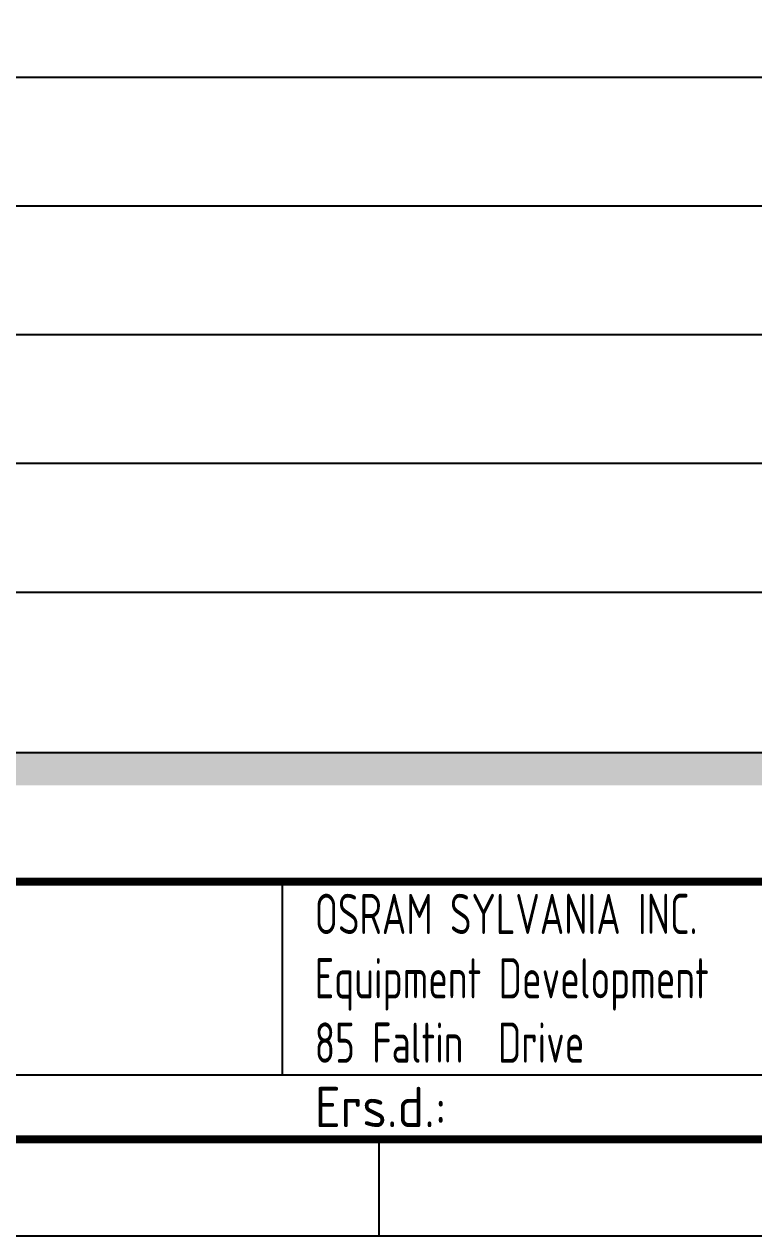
# Model space of a CAD drawing. Extents: x 0 to 420, y 0 to 297.
# Drawn here: x 188 to 233.3, y 0 to 75.3 of the extents above; entities that cross this region are included whole.
import ezdxf
from ezdxf.enums import TextEntityAlignment as Align

# ---------------------------------------------------------------- set-up
doc = ezdxf.new("R2010")
doc.units = 0
doc.header["$LTSCALE"] = 25
doc.layers.get('0').update_dxf_attribs({"linetype": 'CONTINUOUS'})
for name, color, linetype in [('ECS_LEV_PG_FRAME', 7, 'CONTINUOUS'), ('ECS_LEV_PH_DATA', 7, 'CONTINUOUS'), ('ECS_LXV_LINE', 7, 'CONTINUOUS')]:
    doc.layers.add(name, color=color, linetype=linetype)
doc.styles.add('ISOCP', font='ISOCP.SHX', dxfattribs={"oblique": 0.017453, "height": 1})

# ---------------------------------------------------------------- blocks, each defined once
blk = doc.blocks.new('__TEXT_')
blk = doc.blocks.new('__PHTEXT_')

msp = doc.modelspace()

# ---------------------------------------------------------------- linework, layer by layer
at = {"extrusion": (0.57735, 0.57735, 0.57735)}
for p, q in [((386, 30), (28, 30)), ((406, 30), (48, 30))]:
    msp.add_line(p, q, dxfattribs=at)
at = {"layer": 'ECS_LEV_PG_FRAME', "color": 7, "linetype": 'Continuous'}
msp.add_line((0, 0), (420, 0), dxfattribs=at)
at = {"layer": 'ECS_LEV_PH_DATA', "color": 7}
for p, q in [((204, 10), (204, 22)), ((6, 10), (244, 10)), ((210, 0), (210, 6))]:
    msp.add_line(p, q, dxfattribs=at)
at = {"layer": 'ECS_LEV_PH_DATA', "color": 7, "linetype": 'Continuous'}
msp.add_line((0, 0), (420, 0), dxfattribs=at)
msp.add_line((0, 0), (420, 0), dxfattribs=at)
at = {"layer": 'ECS_LEV_PH_DATA', "color": 7, "const_width": 0.5}
msp.add_lwpolyline([(414, 291), (6, 291), (6, 6), (414, 6)], close=True, dxfattribs=at)
msp.add_lwpolyline([(6, 22), (414, 22)], dxfattribs=at)
at = {"layer": 'ECS_LXV_LINE', "linetype": 'Continuous'}
for p, q in [((28, 72), (406, 72)), ((28, 64), (406, 64)), ((28, 56), (406, 56)), ((28, 48), (406, 48)), ((28, 40), (406, 40))]:
    msp.add_line(p, q, dxfattribs=at)
at = {"layer": 'ECS_LXV_LINE'}
msp.add_solid([(38, 30), (408, 30), (38, 28), (408, 28)], dxfattribs=at)

# ---------------------------------------------------------------- block references
at = {"layer": 'ECS_LEV_PH_DATA', "linetype": 'Continuous'}
ref = msp.add_blockref('__PHTEXT_', (0, 0), dxfattribs=at)
ref.add_attrib('?ADDR01_0.0', 'OSRAM SYLVANIA INC.', dxfattribs={"height": 2.5, "style": 'ISOCP', "width": 0.75}).set_placement((206, 20), align=Align.MIDDLE_LEFT)
ref = msp.add_blockref('__PHTEXT_', (0, 0), dxfattribs=at)
ref.add_attrib('?ADDR02_0.0', 'Equipment Development', dxfattribs={"height": 2.5, "style": 'ISOCP', "width": 0.75}).set_placement((206, 16), align=Align.MIDDLE_LEFT)
ref = msp.add_blockref('__PHTEXT_', (0, 0), dxfattribs=at)
ref.add_attrib('?ADDR03_0.0', '85 Faltin  Drive ', dxfattribs={"height": 2.5, "style": 'ISOCP', "width": 0.75}).set_placement((206, 12), align=Align.MIDDLE_LEFT)
ref = msp.add_blockref('__TEXT_', (0, 0), dxfattribs=at)
ref.add_attrib('ECS_T_TEXT_0.0', 'Ers.d.:', dxfattribs={"linetype": 'Continuous', "height": 2.5, "style": 'ISOCP'}).set_placement((206, 8), align=Align.MIDDLE_LEFT)

doc.saveas('drawing.dxf')
